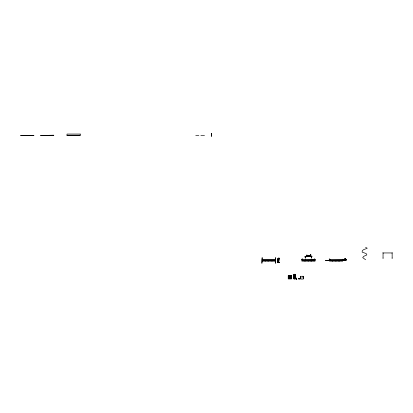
<?xml version="1.0" encoding="UTF-8"?>
<svg xmlns="http://www.w3.org/2000/svg" width="413" height="413" viewBox="0 0 413 413"><rect width="100%" height="100%" fill="white"/><g stroke="black" fill="none" stroke-linecap="round" stroke-linejoin="round"><path stroke-width="0.62" d="M295.398 278.13L295.631 278.104M294.18 278.388L293.844 278.388M295.295 275.708L295.631 275.796M295.295 275.492L295.476 275.6M295.409 275.12L295.372 275.012M295.305 277.541L295.558 277.433L295.3 277.748M295.419 277.009L295.3 276.488L295.631 276.534M294.077 277.985L293.844 278.13M294.495 278.197L294.619 278.914M293.819 277.371L294.185 277.309M294.185 275.063L293.819 274.96M294.185 275.249L293.819 275.275M296.782 279.663L296.72 278.878M314.789 259.199L314.845 260.092L314.856 259.188M329.817 259.199L329.879 260.092L329.884 259.188M342.522 260.118L342.532 259.214M265.069 260.83L264.996 260.618M332.372 260.83L332.228 260.588L332.269 260.851M335.671 260.83L335.65 260.629M294.087 276.457L293.819 276.323M305.321 256.494L305.269 256.752M311.356 256.494L311.407 256.752M295.31 275.404L295.398 275.342M277.701 261.501L278.827 261.584L277.701 261.584M277.686 262.301L278.992 262.229M277.701 261.759L278.827 261.847L277.701 261.847M277.701 262.023L278.827 262.105L277.701 262.105M302.228 259.436L302.006 259.679L302.249 259.416M310.519 255.301L310.535 254.666M293.819 275.533L294.185 275.486M293.819 275.796L294.18 275.987L293.819 276.06M294.051 275.507L294.185 275.394M295.378 274.748C295.858 273.535 295.734 279.844 295.372 278.625M293.819 276.586L294.061 276.689M293.819 276.844L294.159 276.746M293.819 277.108L294.077 276.793M293.819 277.629L294.004 277.779M293.844 277.866L294.123 277.903M295.631 276.266L295.419 276.23M295.631 276.793L295.305 276.793M295.631 277.056L295.362 276.963M295.372 277.371L295.631 277.319M294.882 278.914L294.882 278.398M295.398 277.866L295.631 277.892M295.631 277.577L295.305 277.866M295.089 278.914C295.61 278.13 293.839 278.13 294.355 278.914M295.605 278.388L295.305 278.476M295.383 278.476L295.398 278.491M295.605 278.651L295.28 278.682L295.347 278.357M314.711 259.54L314.691 259.782M296.627 278.801L296.73 279.663M300.602 277.237L300.865 277.18M300.602 277.5L300.865 277.443M300.602 277.763L300.865 277.706M300.628 278.006L300.865 278.032M303.085 276.782L303.349 276.782M303.085 277.046L303.349 277.046M303.085 277.577L303.349 277.577M303.085 277.309L303.349 277.309M303.111 277.866L303.323 277.872M303.085 278.161L303.349 278.104M303.349 278.367L303.085 276.576L303.349 276.576M329.982 259.519L329.719 259.519L329.961 259.782M342.444 259.767L342.687 259.524L342.687 259.937L329.455 259.937L342.666 259.767M344.932 259.359L344.963 258.466M345.211 259.101L345.227 258.466M346.037 260.407L345.97 259.266M391.942 253.154L392.345 252.751M307.21 256.587L307.127 255.461M305.383 258.936L305.465 260.061L305.465 258.936M311.469 258.936L311.552 260.061L311.552 258.936M343.508 260.412L343.44 259.271L343.456 260.412M268.352 260.629L268.264 260.732M271.14 260.773L271.362 260.737M295.326 275.899L294.722 276.576L294.139 275.987L294.727 275.404L295.631 276.06M294.17 278.625C292.941 278.29 294.087 273.107 294.097 274.836M294.066 278.481L294.185 278.589M271.63 260.846L271.563 260.763M274.929 260.846L275.218 260.608L274.862 260.763M304.737 260.846L304.665 260.763M308.031 260.846L308.32 260.608L307.964 260.763M311.33 260.846L311.645 260.655L311.263 260.763M338.934 260.846L338.866 260.763M342.232 260.846L342.16 260.763M302.817 259.085L302.151 259.018M314.789 259.121L314.071 259.132L314.778 259.188M329.817 259.121L329.099 259.132L329.806 259.188M342.589 260.185L343.306 260.123L342.599 260.118L342.584 259.214M294.144 274.815L294.051 278.729M314.603 260.732L314.943 260.655L314.603 260.763M66.963 135.247L80.199 135.247M195.762 135.402L198.865 135.402M200.868 135.402L204.487 135.402M310.519 254.682L310.602 255.301M307.21 255.229L306.281 255.146L306.281 255.559L310.932 255.559L310.416 255.301M306.281 255.239L307.21 255.255M307.21 255.353L306.374 255.518M306.374 255.487L307.21 255.461M306.745 255.972L310.674 255.714M305.166 257.593L305.429 256.747M382.846 258.12L383.243 258.12M391.942 258.12L392.345 258.12M278.78 258.161L278.94 258.997M278.734 258.275L278.579 262.72L278.992 262.72L278.992 262.203M344.948 258.481L345.046 259.318M345.211 258.481L345.294 259.101M278.827 258.621L277.701 258.621L278.827 258.703M278.827 258.879L277.701 258.966L279.111 258.997L279.111 258.068L278.734 258.068L278.734 262.72L278.992 262.694M344.938 258.946L345.614 258.946M278.837 259.209C275.807 259.374 280.308 258.523 278.734 260.381M345.831 259.519L346.156 259.772L346.182 259.359L344.323 259.359L344.349 259.772L344.607 259.514M343.389 259.364L346.182 259.364M346.182 259.514L343.353 259.519L343.611 259.777M262.152 259.782L275.383 259.782M262.152 259.937L275.383 259.937M262.172 260.402L275.363 260.402M329.476 260.557L325.341 260.402L346.182 260.402L342.666 260.557M274.093 260.618L274.01 260.882L274.093 260.588M307.195 260.618L307.112 260.882L307.195 260.588M310.349 260.618L310.679 260.877L310.493 260.588M338.097 260.618L338.015 260.882L338.097 260.588M311.263 260.732L311.639 260.639L311.294 260.618M264.057 260.588L264.119 260.882L264.201 260.588M267.407 260.815L267.443 260.618M303.808 260.815L303.808 260.618M310.349 260.588L310.411 260.882L310.442 260.618M313.704 260.815L313.741 260.618M331.412 260.815L331.448 260.618M334.711 260.815L334.747 260.618M341.303 260.815L341.303 260.618M262.172 261.13L275.363 261.13M277.701 261.321L278.827 261.238L277.686 261.305M278.992 262.307L279.627 262.322L278.992 262.389M278.579 262.431L278.321 258.528M278.992 262.534L279.627 262.549L278.992 262.616M294.33 274.258L295.073 274.258M295.3 274.996L295.631 275.012M295.073 275.192L294.33 275.192L294.371 274.258M295.3 275.239L295.631 275.275M295.295 275.517L295.631 275.533M294.185 276.473L294.004 276.473M294.18 276.984L294.004 276.994M296.364 278.063L296.276 279.188L296.348 278.047M294.18 278.321L293.922 278.217L294.185 278.692M298.511 278.873L299.755 278.873M365.557 247.387L367.25 248.203C365.608 249.313 361.736 249.333 362.108 252.095L365.903 253.474L366.811 254.289L366.656 255.043L363.672 256.359L362.702 257.614L365.619 259.746M309.611 256.587L309.611 255.461M307.127 256.587L307.21 255.188M382.846 252.751L383.243 253.154M392.144 258.12L392.144 252.952L383.047 252.952L383.047 258.12M345.836 259.359L344.669 259.359M345.645 259.359L345.619 259.08L344.886 259.359M345.588 259.328L345.542 258.466L345.475 259.101M342.666 260.402L342.666 261.13L329.476 261.13L329.476 260.402M339.367 260.402L339.367 261.13M336.074 260.402L336.074 261.13M332.775 260.402L332.775 261.13M329.719 259.519L329.739 259.782M314.954 259.519L314.933 259.782M313.792 260.588L313.978 260.877L313.648 260.618M311.769 260.402L311.769 261.13M311.479 256.747L311.479 257.593L311.252 256.747M311.288 256.747L311.288 257.593M310.932 255.301L310.932 255.714L306.487 255.559M310.829 255.301L310.813 254.666L310.746 255.301M309.869 255.554L309.864 255.972M309.693 255.461L309.781 256.607L309.796 255.466L309.451 255.466L309.451 256.592L309.538 255.466M308.666 255.466L308.738 256.607L308.754 255.466L307.355 255.466L307.37 256.607L307.427 255.456M308.49 255.466L308.475 256.607L308.408 255.466M308.47 260.402L308.47 261.13M308.227 255.466L308.206 256.607L308.139 255.466M307.964 255.466L307.897 256.607L307.881 255.466M307.7 255.466L307.633 256.607L307.618 255.466M307.298 255.709L307.241 255.972M307.04 255.709L306.983 255.972M306.916 255.466L306.849 256.607L306.833 255.466M305.388 256.747L305.388 257.593M305.202 256.747L305.202 257.593M305.171 260.402L305.171 261.13M302.151 259.096L302.089 259.989L302.084 259.085M299.265 278.646L299.265 278.914M299.002 278.646L298.966 278.687M298.738 278.646L298.697 278.687M295.016 274.258L295.047 275.192M294.928 275.192L294.959 274.356L294.438 274.356L294.438 275.192M279.038 258.068L279.028 258.997M278.765 258.068L278.811 258.997M278.827 262.286L277.701 262.286M272.069 260.402L272.069 261.13M270.794 260.588L270.742 260.882L270.706 260.618M268.77 260.402L268.77 261.13M265.471 260.402L265.471 261.13M264.289 260.68L264.289 260.68M267.588 260.68L267.929 260.866L267.588 260.68M270.887 260.68L270.887 260.68M274.186 260.68L274.186 260.68M303.989 260.68L304.35 260.83L303.989 260.68M307.287 260.68L307.287 260.68M331.593 260.68L331.551 260.696M334.891 260.68L335.248 260.846L334.891 260.68M338.19 260.68L338.526 260.866L338.19 260.68M341.489 260.68L341.489 260.68M265.156 260.789L265.161 260.758M268.45 260.789L268.46 260.758M271.749 260.789L271.754 260.773M304.856 260.789L304.856 260.773M332.455 260.789L332.465 260.758M335.754 260.789L335.764 260.758M339.052 260.789L339.058 260.773M342.351 260.789L342.356 260.773M310.767 260.649L311.175 260.67L310.813 260.639M314.061 260.649L314.474 260.67L314.107 260.649M331.995 260.649L332.14 260.877L332.042 260.639M310.948 260.815L311.004 260.856M314.247 260.815L314.298 260.84M288.279 276.183L288.579 276.266L288.279 276.183M288.279 275.77L288.579 275.853L288.279 275.77M288.279 277.009L288.579 277.092L288.279 277.009M288.279 276.596L288.579 276.679L288.279 276.596M288.279 277.428L288.579 277.505L288.279 277.428M288.279 278.254L288.579 278.331L288.279 278.254M288.279 277.841L288.579 277.918L288.279 277.841M288.279 278.667L288.579 278.744L288.279 278.667M288.692 275.77L288.976 275.889L288.708 275.734M288.692 276.183L288.992 276.266L288.692 276.183M288.692 277.009L288.992 277.092L288.692 277.009M288.692 276.596L288.976 276.715L288.708 276.56M288.692 277.841L288.976 277.954L288.708 277.799M288.692 277.428L288.992 277.505L288.708 277.386M288.692 278.254L288.992 278.331L288.692 278.254M288.692 278.667L288.992 278.744L288.708 278.63M289.105 275.77L289.394 275.889L289.121 275.734M289.105 276.596L289.394 276.715L289.121 276.56M289.105 276.183L289.41 276.266L289.105 276.183M289.105 277.009L289.41 277.092L289.105 277.009M289.105 277.841L289.394 277.954L289.121 277.799M289.105 277.428L289.394 277.541L289.121 277.386M289.105 278.667L289.394 278.785L289.121 278.63M289.105 278.254L289.41 278.331L289.105 278.254M289.523 276.183L289.823 276.266L289.523 276.183M289.523 275.77L289.807 275.889L289.539 275.734M289.523 276.596L289.807 276.715L289.539 276.56M289.523 277.428L289.807 277.541L289.539 277.386M289.523 277.009L289.823 277.092L289.523 277.009M289.523 277.841L289.807 277.954L289.539 277.799M289.523 278.667L289.807 278.785L289.539 278.63M289.523 278.254L289.823 278.331L289.523 278.254M289.936 276.183L290.236 276.266L289.936 276.183M289.936 275.77L290.236 275.853L289.952 275.734M289.936 276.596L290.236 276.679L289.952 276.56M289.936 277.428L290.236 277.505L289.952 277.386M289.936 277.009L290.236 277.092L289.936 277.009M289.936 278.254L290.236 278.331L289.936 278.254M289.936 277.841L290.236 277.918L289.952 277.799M289.936 278.667L290.236 278.744L289.952 278.63M290.349 275.77L290.649 275.853L290.349 275.77M290.349 276.183L290.649 276.266L290.349 276.183M290.349 277.009L290.649 277.092L290.349 277.009M290.349 276.596L290.649 276.679L290.349 276.596M290.349 277.428L290.649 277.505L290.349 277.428M290.349 278.254L290.649 278.331L290.349 278.254M290.349 277.841L290.649 277.918L290.349 277.841M290.349 278.667L290.649 278.744L290.349 278.667M290.762 275.77L291.046 275.889L290.778 275.734M290.762 276.596L291.046 276.715L290.778 276.56M290.762 276.183L291.062 276.266L290.762 276.183M290.762 277.009L291.062 277.092L290.762 277.009M290.762 277.841L291.046 277.954L290.778 277.799M290.762 277.428L291.046 277.541L290.778 277.386M290.762 278.254L291.062 278.331L290.762 278.254M290.762 278.667L291.046 278.785L290.778 278.63M291.175 275.77L291.459 275.889L291.191 275.734M291.175 276.596L291.459 276.715L291.191 276.56M291.175 276.183L291.475 276.266L291.175 276.183M291.175 277.428L291.475 277.505L291.191 277.386M291.175 277.009L291.475 277.092L291.175 277.009M291.175 277.841L291.459 277.954L291.191 277.799M291.175 278.667L291.475 278.744L291.191 278.63M291.175 278.254L291.475 278.331L291.175 278.254M277.701 259.927L278.827 260.009L277.701 259.927M277.701 260.717L278.827 260.799L277.701 260.717M277.701 259.405L278.827 259.488L277.701 259.405M277.701 259.663L278.827 259.751L277.701 259.663M277.701 260.19L278.827 260.278L277.701 260.19M277.701 260.453L278.827 260.536L277.701 260.453M277.701 260.975L278.827 261.062L277.701 260.975M309.275 256.592L309.192 255.466L309.275 256.592M310.06 256.592L309.977 255.466L310.06 256.592M310.323 256.592L310.235 255.466L310.323 256.592M300.628 276.947L300.84 278.264L300.628 276.947M344.504 260.391L344.421 259.266L344.504 260.391M309.012 256.592L308.929 255.466L309.012 256.592M310.581 256.592L310.499 255.466L310.581 256.592M211.544 133.337L211.389 136.336L211.544 133.337M80.22 134.06L66.989 134.06L66.963 135.402L80.22 135.402L80.22 134.06M53.798 135.247L40.567 135.402L53.798 135.247M33.881 135.402L20.65 135.557L33.881 135.402M312.042 256.592L304.897 256.747L312.042 256.592M262.152 257.717L261.904 263.195L262.152 257.717M275.636 257.717L275.383 263.195L275.636 257.717M305.553 259.555L305.295 259.813L305.527 259.555M311.645 259.555L311.381 259.813L311.645 259.555M315.083 259.782L301.851 259.937L315.083 259.782M315.062 260.402L301.872 260.402L301.872 261.13L315.062 261.13L315.062 260.402M295.656 274.469L293.793 274.469L293.793 278.914L295.656 278.914L295.656 274.469M291.532 275.616L288.233 275.616L288.233 278.914L291.532 278.914L291.532 275.616M303.307 276.271L300.514 276.271L300.514 279.059L303.307 279.059L303.307 276.271M296.451 278.682L296.188 278.94L296.451 278.682M299.797 278.646L298.47 278.646L298.47 278.914L299.797 278.914L299.797 278.646"/></g></svg>
